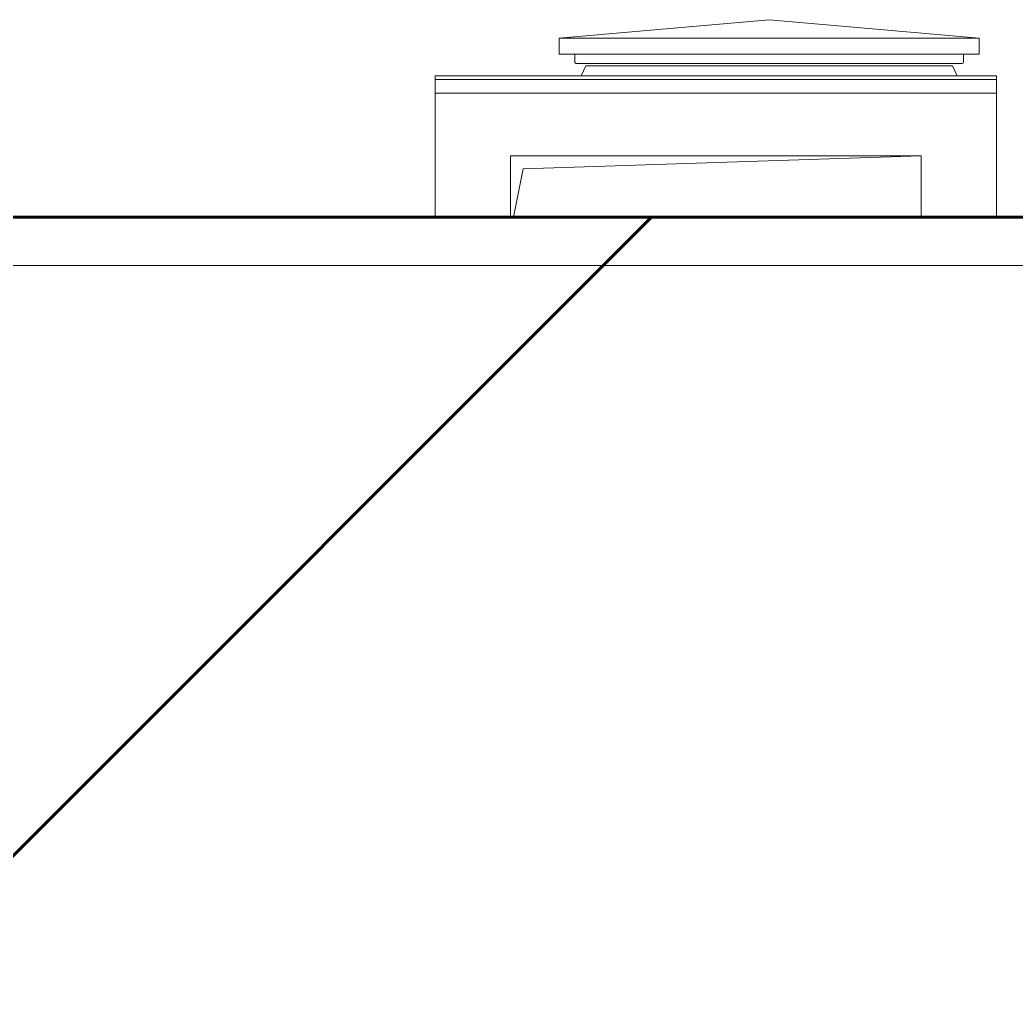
# Model space of a CAD drawing. Header units: millimetres. Extents: x 3914 to 443608, y -156176 to 78197.
# Drawn here: x 432260 to 435437, y 9090 to 12256 of the extents above; entities that cross this region are included whole.
import ezdxf

# ---------------------------------------------------------------- set-up
doc = ezdxf.new("R2010")
doc.units = ezdxf.units.MM
for name, color, linetype, lineweight in [('0) клиннинг', 90, 'Continuous', 60), ('A-GENM', 7, 'Continuous', 9), ('A-GLAZ', 7, 'Continuous', 9), ('A-GLAZ-1', 7, 'Continuous', 5), ('A-ROOF', 7, 'Continuous', 9), ('A-WALL', 7, 'Continuous', 5), ('S-BEAM', 7, 'Continuous', 9)]:
    doc.layers.add(name, color=color, linetype=linetype, lineweight=lineweight)

# ---------------------------------------------------------------- blocks, each defined once
blk = doc.blocks.new('парапет - парапет-18575254-АР2_Фасад в А-Г копия 1')
at = {"layer": 'A-GENM'}
for p, q in [((3241.9, 13930), (10630, 13930)), ((3249, 13775.9), (10250, 13775.9))]:
    blk.add_line(p, q, dxfattribs=at)
blk = doc.blocks.new('ЗВ_Общее_Ламель_СКБ_Полоса - ЗВ_Общее_Ламель_СКБ_Полоса-37153897-АР2_Фасад в А-Г копия 1')
at = {"layer": 'S-BEAM'}
blk.add_line((6445.6, 14380.2), (6460.5, 14412.1), dxfattribs=at)
blk = doc.blocks.new('ЗВ_Общее_Ламель_СКБ_Полоса - ЗВ_Общее_Ламель_СКБ_Полоса-V100-АР2_Фасад в А-Г копия 1')
at = {"layer": 'S-BEAM'}
blk.add_line((7629.5, 14412.1), (7644.4, 14380.2), dxfattribs=at)
blk = doc.blocks.new('ЗВ_Общее_Ламель_СКБ_Полоса - ЗВ_Общее_Ламель_СКБ_Полоса-V101-АР2_Фасад в А-Г копия 1')
at = {"layer": 'S-BEAM'}
for p, q in [((6460.5, 14412.1), (6445.6, 14380.2)), ((7629.5, 14412.1), (6460.5, 14412.1)), ((7644.4, 14380.2), (7629.5, 14412.1))]:
    blk.add_line(p, q, dxfattribs=at)
blk = doc.blocks.new('ЗВ_Общее_Труба профильная_СКБ - ЗВ_Общее_Труба профильная_СКБ-37153900-АР2_Фасад в А-Г копия 1')
at = {"layer": 'S-BEAM'}
for p, q in [((6425, 14426), (6425, 14450)), ((7665, 14450), (7665, 14426)), ((6431, 14420), (7659, 14420))]:
    blk.add_line(p, q, dxfattribs=at)
at = {"layer": 'S-BEAM', "flags": 128}
for points in [[(6431, 14420), (6429.7, 14420.2), (6428.4, 14420.6), (6427.3, 14421.3), (6426.3, 14422.3), (6425.6, 14423.4), (6425.2, 14424.7), (6425, 14426)], [(7665, 14426), (7664.8, 14424.7), (7664.4, 14423.4), (7663.7, 14422.3), (7662.7, 14421.3), (7661.6, 14420.6), (7660.3, 14420.2), (7659, 14420)]]:
    blk.add_lwpolyline(points, dxfattribs=at)
blk = doc.blocks.new('ЗВ_Общее_Труба профильная_СКБ - ЗВ_Общее_Труба профильная_СКБ-V102-АР2_Фасад в А-Г копия 1')
at = {"layer": 'S-BEAM'}
blk.add_line((6425, 14450), (6425, 14426), dxfattribs=at)
at = {"layer": 'S-BEAM', "flags": 128}
blk.add_lwpolyline([(6425, 14426), (6425.2, 14424.7), (6425.6, 14423.4), (6426.3, 14422.3), (6427.3, 14421.3), (6428.4, 14420.6), (6429.7, 14420.2), (6431, 14420)], dxfattribs=at)
blk = doc.blocks.new('ЗВ_Общее_Покрывной элемент_СКБ - ЗВ_Общее_Покрывной элемент_СКБ-37153901-АР2_Фасад в А-Г копия 1')
at = {"layer": 'S-BEAM'}
for p, q in [((6375, 14500), (7045, 14558.6)), ((6375, 14450), (6375, 14500))]:
    blk.add_line(p, q, dxfattribs=at)
blk = doc.blocks.new('AR_Отверстие прямоугольное _в стене__БезПР - AR_Отверстие прямоугольное _в стене__БезПР-33313331-АР2_Фасад в А-Г копия 1')
at = {"layer": 'A-GLAZ-1'}
for p, q in [((6260.8, 14084.2), (7530, 14125)), ((6230, 13930), (6260.8, 14084.2))]:
    blk.add_line(p, q, dxfattribs=at)
blk = doc.blocks.new('ЗВ_Общее_Покрывной элемент_СКБ - ЗВ_Общее_Покрывной элемент_СКБ-V105-АР2_Фасад в А-Г копия 1')
at = {"layer": 'S-BEAM'}
for p, q in [((7045, 14558.6), (6375, 14500)), ((7715, 14500), (7045, 14558.6)), ((6375, 14500), (6375, 14450)), ((7715, 14500), (6375, 14500)), ((7715, 14450), (7715, 14500)), ((7715, 14450), (6375, 14450))]:
    blk.add_line(p, q, dxfattribs=at)

msp = doc.modelspace()

# ---------------------------------------------------------------- hatches: boundary and pattern name
at = {"layer": '0) клиннинг'}
h = msp.add_hatch(dxfattribs=at)
h.set_pattern_fill('ANSI31', color=256, scale=888)
h.paths.add_polyline_path([(437806.4, 11627.2), (427259, 11627.2), (427259, -2302.8), (435034.4, -2302.8), (435034.4, 1357.2), (433414.4, 1357.2), (433409.4, 2718.7), (434034.8, 2718.7), (434024.4, 2482.2), (437806.4, 2482.2)])

# ---------------------------------------------------------------- linework, layer by layer
msp.add_lwpolyline([(437806.4, -2302.8), (427259, -2302.8), (427259, 11627.2), (437806.4, 11627.2)], close=True, dxfattribs=at)
at = {"layer": 'A-ROOF'}
for p, q in [((433584.4, 12022.2), (433584.4, 12077.4)), ((435374.4, 12077.4), (433584.4, 12077.4)), ((435374.4, 12022.2), (435374.4, 12077.4)), ((435374.4, 12066.2), (433584.4, 12066.2)), ((433584.4, 12022.2), (435374.4, 12022.2))]:
    msp.add_line(p, q, dxfattribs=at)
at = {"layer": 'A-WALL'}
for p, q in [((433584.4, 12022.2), (433584.4, 11627.2)), ((435374.4, 11627.2), (435374.4, 12022.2)), ((433824.4, 11627.2), (433824.4, 11822.2)), ((433824.4, 11822.2), (435134.4, 11822.2)), ((435134.4, 11822.2), (435134.4, 11627.2))]:
    msp.add_line(p, q, dxfattribs=at)

# ---------------------------------------------------------------- block references
at = {"layer": 'A-GENM'}
msp.add_blockref('парапет - парапет-18575254-АР2_Фасад в А-Г копия 1', (427604.4, -2302.8), dxfattribs=at)
at = {"layer": 'A-GLAZ'}
msp.add_blockref('AR_Отверстие прямоугольное _в стене__БезПР - AR_Отверстие прямоугольное _в стене__БезПР-33313331-АР2_Фасад в А-Г копия 1', (427604.4, -2302.8), dxfattribs=at)
at = {"layer": 'S-BEAM'}
for name in ['ЗВ_Общее_Покрывной элемент_СКБ - ЗВ_Общее_Покрывной элемент_СКБ-37153901-АР2_Фасад в А-Г копия 1', 'ЗВ_Общее_Покрывной элемент_СКБ - ЗВ_Общее_Покрывной элемент_СКБ-V105-АР2_Фасад в А-Г копия 1', 'ЗВ_Общее_Труба профильная_СКБ - ЗВ_Общее_Труба профильная_СКБ-37153900-АР2_Фасад в А-Г копия 1', 'ЗВ_Общее_Труба профильная_СКБ - ЗВ_Общее_Труба профильная_СКБ-V102-АР2_Фасад в А-Г копия 1', 'ЗВ_Общее_Ламель_СКБ_Полоса - ЗВ_Общее_Ламель_СКБ_Полоса-37153897-АР2_Фасад в А-Г копия 1', 'ЗВ_Общее_Ламель_СКБ_Полоса - ЗВ_Общее_Ламель_СКБ_Полоса-V101-АР2_Фасад в А-Г копия 1', 'ЗВ_Общее_Ламель_СКБ_Полоса - ЗВ_Общее_Ламель_СКБ_Полоса-V100-АР2_Фасад в А-Г копия 1']:
    msp.add_blockref(name, (427604.4, -2302.8), dxfattribs=at)

doc.saveas('drawing.dxf')
